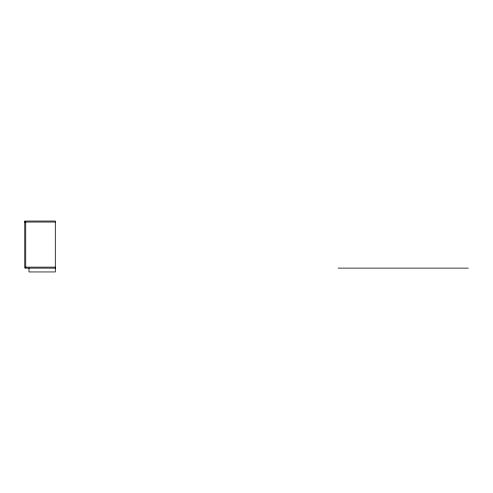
<?xml version="1.0" encoding="UTF-8"?>
<svg xmlns="http://www.w3.org/2000/svg" width="493" height="493" viewBox="0 0 493 493"><rect width="100%" height="100%" fill="white"/><g stroke="black" fill="none" stroke-linecap="round" stroke-linejoin="round"><path stroke-width="0.74" d="M55.302 222.035L24.65 222.035L24.65 221.049L55.302 221.049L55.302 271.951L28.976 271.951L28.976 268.118M25.747 222.14L24.761 222.14L24.761 268.013L25.747 268.013M25.747 267.138L55.302 267.138M55.302 268.118L25.747 268.118L25.747 222.035M338.075 268.118L468.35 268.118"/></g></svg>
